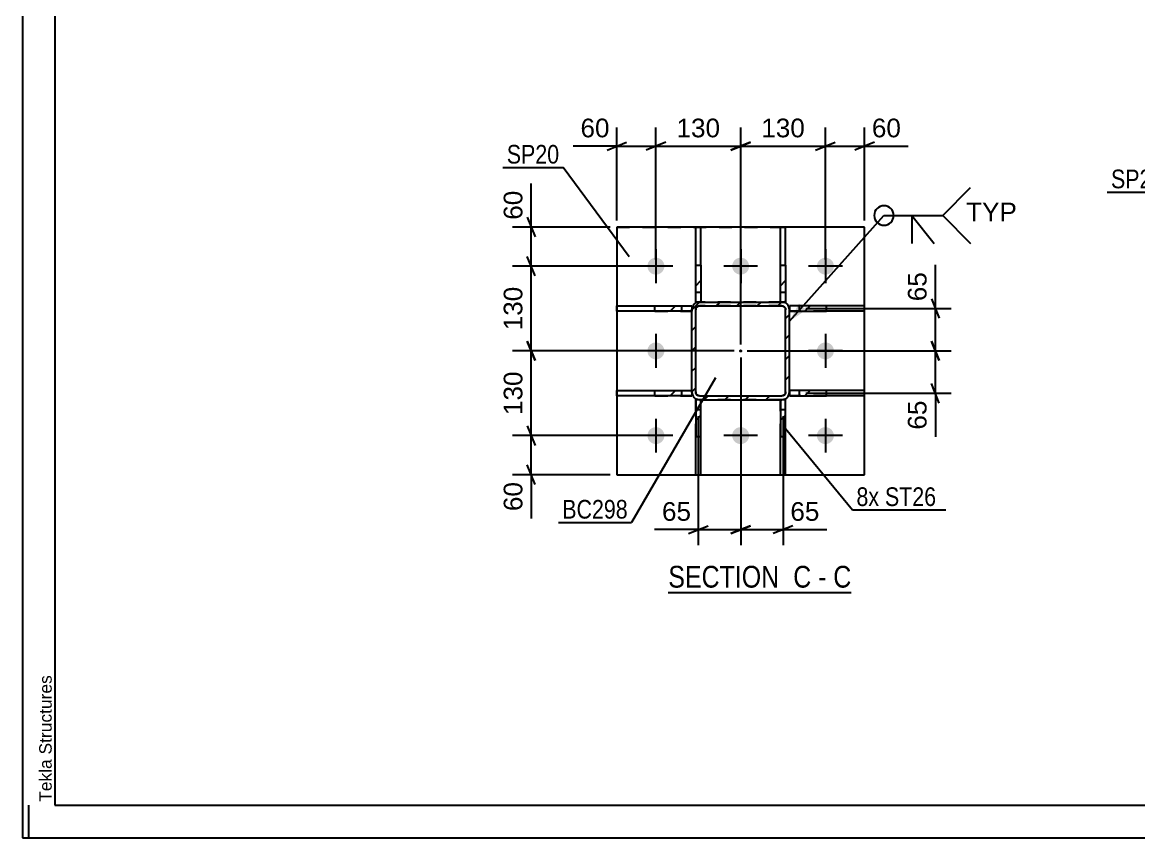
# Model space of a CAD drawing. Header units: millimetres. Extents: x -68 to 773, y -404 to 190.
# Drawn here: x -67.7 to 103.6, y -404.4 to -279.3 of the extents above; entities that cross this region are included whole.
import ezdxf

# ---------------------------------------------------------------- set-up
doc = ezdxf.new("R2010")
doc.units = ezdxf.units.MM
doc.linetypes.add('DXK_LINE_DOT2', pattern=[3.9198, 1.9599, -1.9599])
doc.linetypes.add('DXK_LINE_DOT3', pattern=[5.9187, 2.979, -0.9799, 0.9799, -0.9799])
doc.styles.add('Arial', font='ARIAL.TTF', dxfattribs={"height": 0.2})
doc.styles.add('Arial Narrow', font='ARIALN.TTF', dxfattribs={"height": 0.2})

# ---------------------------------------------------------------- blocks, each defined once
blk = doc.blocks.new('Unknown-318892922-1115')
at = {"color": 5, "linetype": 'Continuous'}
for p, q in [((-67.65, 189.64), (-67.65, -404.36)), ((-62.65, 184.64), (-62.65, -399.36)), ((-66.65, -404.36), (-66.65, -399.36)), ((-62.65, -399.36), (768.35, -399.36)), ((-67.65, -404.36), (773.35, -404.36))]:
    blk.add_line(p, q, dxfattribs=at)
at = {"color": 174, "linetype": 'Continuous', "style": 'Arial'}
blk.add_text('Tekla Structures', height=1.9102, rotation=90, dxfattribs=at).set_placement((-63.15, -398.86))
blk = doc.blocks.new('Unknown-318892922-16 - 1790')
at = {"color": 6, "linetype": 'Continuous'}
blk.add_line((31.42, -366.74), (59.49, -366.74), dxfattribs=at)
at = {"color": 0, "linetype": 'Continuous'}
for points in [[(49.53, -365.99), (49.53, -362.49), (31.42, -362.49), (31.42, -365.99)], [(53.35, -365.99), (53.35, -362.49), (50.58, -362.49), (50.58, -365.99)], [(55.67, -365.99), (55.67, -362.49), (54.4, -362.49), (54.4, -365.99)], [(59.49, -365.99), (59.49, -362.49), (56.72, -362.49), (56.72, -365.99)]]:
    blk.add_wipeout(points, dxfattribs=at)
at = {"color": 7, "linetype": 'Continuous', "style": 'Arial Narrow'}
for s, p in [('SECTION ', (31.42, -365.99)), ('C', (50.58, -365.99)), ('C', (56.72, -365.99)), ('-', (54.4, -365.99))]:
    blk.add_text(s, height=3.34, dxfattribs=at).set_placement(p)
blk = doc.blocks.new('Part-318892922-1832 - 1790')
at = {"linetype": 'Continuous'}
h = blk.add_hatch(dxfattribs=at)
h.set_pattern_fill('', scale=0.7, style=0, pattern_type=0)
h.set_pattern_definition([(45, (48.6192, -337.1744), (-1.57154, 1.57154), [])])
h.paths.add_polyline_path([(49.42, -337.17), (48.62, -337.17), (48.62, -342.83), (49.42, -342.83)])
at = {"color": 7, "linetype": 'DXK_LINE_DOT2'}
for p, q in [((48.62, -342.83), (48.62, -337.17)), ((49.42, -337.17), (48.62, -337.17)), ((49.42, -342.83), (49.42, -337.17)), ((48.62, -338.67), (49.42, -338.67))]:
    blk.add_line(p, q, dxfattribs=at)
at = {"color": 2, "linetype": 'Continuous'}
for p, q in [((49.42, -337.17), (48.62, -337.17)), ((48.62, -337.17), (48.62, -342.83)), ((49.42, -342.83), (49.42, -337.17)), ((48.62, -348.67), (48.62, -342.83)), ((48.62, -342.83), (49.42, -342.83)), ((49.42, -348.67), (49.42, -342.83)), ((48.62, -348.67), (49.42, -348.67))]:
    blk.add_line(p, q, dxfattribs=at)
blk = doc.blocks.new('Part-318892922-1816 - 1790')
at = {"linetype": 'Continuous'}
h = blk.add_hatch(dxfattribs=at)
h.set_pattern_fill('', scale=0.7, style=0, pattern_type=0)
h.set_pattern_definition([(45, (35.6197, -337.1744), (-1.57154, 1.57154), [])])
h.paths.add_polyline_path([(36.42, -337.17), (35.62, -337.17), (35.62, -342.83), (36.42, -342.83)])
at = {"color": 7, "linetype": 'DXK_LINE_DOT2'}
for p, q in [((35.62, -342.83), (35.62, -337.17)), ((36.42, -337.17), (35.62, -337.17)), ((36.42, -342.83), (36.42, -337.17)), ((35.62, -338.67), (36.42, -338.67))]:
    blk.add_line(p, q, dxfattribs=at)
at = {"color": 2, "linetype": 'Continuous'}
for p, q in [((36.42, -337.17), (35.62, -337.17)), ((35.62, -337.17), (35.62, -342.83)), ((36.42, -342.83), (36.42, -337.17)), ((35.62, -348.67), (35.62, -342.83)), ((35.62, -342.83), (36.42, -342.83)), ((36.42, -348.67), (36.42, -342.83)), ((35.62, -348.67), (36.42, -348.67))]:
    blk.add_line(p, q, dxfattribs=at)
blk = doc.blocks.new('Part-318892922-1838 - 1790')
at = {"linetype": 'Continuous'}
h = blk.add_hatch(dxfattribs=at)
h.set_pattern_fill('', scale=0.7, style=0, pattern_type=0)
h.set_pattern_definition([(45, (48.6192, -316.521), (-1.57154, 1.57154), [])])
h.paths.add_polyline_path([(49.42, -316.52), (48.62, -316.52), (48.62, -322.17), (49.42, -322.17)])
at = {"color": 2, "linetype": 'Continuous'}
for p, q in [((48.62, -310.67), (49.42, -310.67)), ((48.62, -316.52), (48.62, -310.67)), ((49.42, -316.52), (49.42, -310.67)), ((48.62, -322.17), (48.62, -316.52)), ((48.62, -316.52), (49.42, -316.52)), ((49.42, -316.52), (49.42, -322.17)), ((49.42, -322.17), (48.62, -322.17))]:
    blk.add_line(p, q, dxfattribs=at)
at = {"color": 7, "linetype": 'DXK_LINE_DOT2'}
for p, q in [((48.62, -322.17), (48.62, -316.52)), ((49.42, -316.52), (49.42, -322.17)), ((48.62, -320.67), (49.42, -320.67)), ((49.42, -322.17), (48.62, -322.17))]:
    blk.add_line(p, q, dxfattribs=at)
blk = doc.blocks.new('Part-318892922-1822 - 1790')
at = {"linetype": 'Continuous'}
h = blk.add_hatch(dxfattribs=at)
h.set_pattern_fill('', scale=0.7, style=0, pattern_type=0)
h.set_pattern_definition([(45, (35.6197, -316.521), (-1.57154, 1.57154), [])])
h.paths.add_polyline_path([(36.42, -316.52), (35.62, -316.52), (35.62, -322.17), (36.42, -322.17)])
at = {"color": 2, "linetype": 'Continuous'}
for p, q in [((35.62, -310.67), (36.42, -310.67)), ((35.62, -316.52), (35.62, -310.67)), ((36.42, -316.52), (36.42, -310.67)), ((35.62, -322.17), (35.62, -316.52)), ((35.62, -316.52), (36.42, -316.52)), ((36.42, -316.52), (36.42, -322.17)), ((36.42, -322.17), (35.62, -322.17))]:
    blk.add_line(p, q, dxfattribs=at)
at = {"color": 7, "linetype": 'DXK_LINE_DOT2'}
for p, q in [((35.62, -322.17), (35.62, -316.52)), ((36.42, -316.52), (36.42, -322.17)), ((35.62, -320.67), (36.42, -320.67)), ((36.42, -322.17), (35.62, -322.17))]:
    blk.add_line(p, q, dxfattribs=at)
blk = doc.blocks.new('Part-318892922-1948 - 1790')
at = {"linetype": 'Continuous'}
h = blk.add_hatch(dxfattribs=at)
h.set_pattern_fill('', scale=0.7, style=0, pattern_type=0)
h.set_pattern_definition([(45, (50.0194, -335.7744), (-1.57154, 1.57154), [])])
h.paths.add_polyline_path([(55.67, -335.77), (50.02, -335.77), (50.02, -336.57), (55.67, -336.57)])
at = {"color": 7, "linetype": 'DXK_LINE_DOT2'}
for p, q in [((50.02, -336.57), (50.02, -335.77)), ((55.67, -335.77), (50.02, -335.77)), ((55.67, -336.57), (50.02, -336.57)), ((51.52, -336.57), (51.52, -335.77))]:
    blk.add_line(p, q, dxfattribs=at)
at = {"color": 2, "linetype": 'Continuous'}
for p, q in [((55.67, -335.77), (50.02, -335.77)), ((50.02, -335.77), (50.02, -336.57)), ((50.02, -336.57), (55.67, -336.57)), ((61.52, -335.77), (55.67, -335.77)), ((55.67, -336.57), (55.67, -335.77)), ((61.52, -336.57), (55.67, -336.57)), ((61.52, -336.57), (61.52, -335.77))]:
    blk.add_line(p, q, dxfattribs=at)
blk = doc.blocks.new('Bolt-318892922-1924 - 1790')
at = {"linetype": 'Continuous'}
for points in [[(30.82, -316.67, -1), (28.22, -316.67, -1)], [(43.82, -316.67, -1), (41.22, -316.67, -1)], [(56.82, -316.67, -1), (54.22, -316.67, -1)], [(30.82, -329.67, -1), (28.22, -329.67, -1)], [(56.82, -329.67, -1), (54.22, -329.67, -1)], [(30.82, -342.67, -1), (28.22, -342.67, -1)], [(43.82, -342.67, -1), (41.22, -342.67, -1)], [(56.82, -342.67, -1), (54.22, -342.67, -1)]]:
    blk.add_hatch(color=1, dxfattribs=at).paths.add_polyline_path(points)
at = {"color": 1, "linetype": 'Continuous'}
for p, q in [((29.52, -314.07), (29.52, -319.27)), ((42.52, -314.07), (42.52, -319.27)), ((55.52, -314.07), (55.52, -319.27)), ((32.12, -316.67), (26.92, -316.67)), ((45.12, -316.67), (39.92, -316.67)), ((58.12, -316.67), (52.92, -316.67)), ((29.52, -327.07), (29.52, -332.27)), ((55.52, -327.07), (55.52, -332.27)), ((32.12, -329.67), (26.92, -329.67)), ((58.12, -329.67), (52.92, -329.67)), ((29.52, -340.07), (29.52, -345.27)), ((42.52, -340.07), (42.52, -345.27)), ((55.52, -340.07), (55.52, -345.27)), ((32.12, -342.67), (26.92, -342.67)), ((45.12, -342.67), (39.92, -342.67)), ((58.12, -342.67), (52.92, -342.67))]:
    blk.add_line(p, q, dxfattribs=at)
blk = doc.blocks.new('Part-318892922-1938 - 1790')
at = {"linetype": 'Continuous'}
h = blk.add_hatch(dxfattribs=at)
h.set_pattern_fill('', scale=0.7, style=0, pattern_type=0)
h.set_pattern_definition([(45, (29.3659, -335.7744), (-1.57154, 1.57154), [])])
h.paths.add_polyline_path([(35.02, -335.77), (29.37, -335.77), (29.37, -336.57), (35.02, -336.57)])
at = {"color": 2, "linetype": 'Continuous'}
for p, q in [((23.52, -335.77), (29.37, -335.77)), ((23.52, -336.57), (23.52, -335.77)), ((29.37, -336.57), (23.52, -336.57)), ((29.37, -335.77), (35.02, -335.77)), ((29.37, -336.57), (29.37, -335.77)), ((35.02, -336.57), (29.37, -336.57)), ((35.02, -335.77), (35.02, -336.57))]:
    blk.add_line(p, q, dxfattribs=at)
at = {"color": 7, "linetype": 'DXK_LINE_DOT2'}
for p, q in [((29.37, -335.77), (35.02, -335.77)), ((29.37, -336.57), (35.02, -336.57)), ((33.52, -336.57), (33.52, -335.77)), ((35.02, -335.77), (35.02, -336.57))]:
    blk.add_line(p, q, dxfattribs=at)
blk = doc.blocks.new('Part-318892922-1943 - 1790')
at = {"linetype": 'Continuous'}
h = blk.add_hatch(dxfattribs=at)
h.set_pattern_fill('', scale=0.7, style=0, pattern_type=0)
h.set_pattern_definition([(45, (29.3659, -322.7744), (-1.57154, 1.57154), [])])
h.paths.add_polyline_path([(35.02, -322.77), (29.37, -322.77), (29.37, -323.57), (35.02, -323.57)])
at = {"color": 2, "linetype": 'Continuous'}
for p, q in [((23.52, -322.77), (29.37, -322.77)), ((23.52, -323.57), (23.52, -322.77)), ((29.37, -323.57), (23.52, -323.57)), ((29.37, -322.77), (35.02, -322.77)), ((29.37, -323.57), (29.37, -322.77)), ((35.02, -323.57), (29.37, -323.57)), ((35.02, -322.77), (35.02, -323.57))]:
    blk.add_line(p, q, dxfattribs=at)
at = {"color": 7, "linetype": 'DXK_LINE_DOT2'}
for p, q in [((29.37, -322.77), (35.02, -322.77)), ((29.37, -323.57), (35.02, -323.57)), ((33.52, -323.57), (33.52, -322.77)), ((35.02, -322.77), (35.02, -323.57))]:
    blk.add_line(p, q, dxfattribs=at)
blk = doc.blocks.new('Part-318892922-1953 - 1790')
at = {"linetype": 'Continuous'}
h = blk.add_hatch(dxfattribs=at)
h.set_pattern_fill('', scale=0.7, style=0, pattern_type=0)
h.set_pattern_definition([(45, (50.0194, -322.7744), (-1.57154, 1.57154), [])])
h.paths.add_polyline_path([(55.67, -322.77), (50.02, -322.77), (50.02, -323.57), (55.67, -323.57)])
at = {"color": 7, "linetype": 'DXK_LINE_DOT2'}
for p, q in [((50.02, -323.57), (50.02, -322.77)), ((55.67, -322.77), (50.02, -322.77)), ((55.67, -323.57), (50.02, -323.57)), ((51.52, -323.57), (51.52, -322.77))]:
    blk.add_line(p, q, dxfattribs=at)
at = {"color": 2, "linetype": 'Continuous'}
for p, q in [((55.67, -322.77), (50.02, -322.77)), ((50.02, -322.77), (50.02, -323.57)), ((50.02, -323.57), (55.67, -323.57)), ((61.52, -322.77), (55.67, -322.77)), ((55.67, -323.57), (55.67, -322.77)), ((61.52, -323.57), (55.67, -323.57)), ((61.52, -323.57), (61.52, -322.77))]:
    blk.add_line(p, q, dxfattribs=at)
blk = doc.blocks.new('Part-318892922-1958 - 1790')
at = {"color": 2, "linetype": 'Continuous'}
for p, q in [((23.52, -310.67), (23.52, -348.67)), ((61.52, -310.67), (23.52, -310.67)), ((61.52, -348.67), (61.52, -310.67)), ((23.52, -348.67), (61.52, -348.67))]:
    blk.add_line(p, q, dxfattribs=at)
at = {"color": 7, "linetype": 'DXK_LINE_DOT2'}
for p, q in [((23.52, -310.67), (48.62, -310.67)), ((23.52, -348.67), (36.42, -348.67))]:
    blk.add_line(p, q, dxfattribs=at)
blk = doc.blocks.new('Part-318892922-1985 - 1790')
at = {"linetype": 'Continuous'}
h = blk.add_hatch(dxfattribs=at)
h.set_pattern_fill('', scale=0.7, style=0, pattern_type=0)
h.set_pattern_definition([(45, (36.219, -322.1744), (-1.57154, 1.57154), [])])
h.paths.add_polyline_path([(48.82, -322.17), (36.22, -322.17), (35.76, -322.27), (35.37, -322.53), (35.11, -322.92), (35.02, -323.37), (35.02, -335.97), (35.11, -336.43), (35.37, -336.82), (35.76, -337.08), (36.22, -337.17), (48.82, -337.17), (49.28, -337.08), (49.67, -336.82), (49.93, -336.43), (50.02, -335.97), (50.02, -323.37), (49.93, -322.92), (49.67, -322.53), (49.28, -322.27)])
h.paths.add_polyline_path([(49.37, -323.14), (49.42, -323.37), (49.42, -335.97), (49.37, -336.2), (49.24, -336.4), (49.05, -336.53), (48.82, -336.57), (36.22, -336.57), (35.99, -336.53), (35.79, -336.4), (35.66, -336.2), (35.62, -335.97), (35.62, -323.37), (35.66, -323.14), (35.79, -322.95), (35.99, -322.82), (36.22, -322.77), (48.82, -322.77), (49.05, -322.82), (49.24, -322.95)])
blk.add_hatch(color=246, dxfattribs=at).paths.add_polyline_path([(42.52, -329.77, -1), (42.52, -329.57, -1)])
at = {"color": 7, "linetype": 'DXK_LINE_DOT2'}
for p, q in [((35.02, -323.37), (35.11, -322.92)), ((35.02, -335.97), (35.02, -323.37)), ((35.66, -323.14), (35.62, -323.37)), ((35.62, -335.97), (35.62, -323.37)), ((35.79, -322.95), (35.66, -323.14)), ((35.76, -322.27), (36.22, -322.17)), ((35.99, -322.82), (35.79, -322.95)), ((36.22, -322.77), (35.99, -322.82)), ((48.82, -322.17), (36.22, -322.17)), ((48.82, -322.77), (36.22, -322.77)), ((48.82, -322.17), (49.28, -322.27)), ((49.05, -322.82), (48.82, -322.77)), ((49.24, -322.95), (49.05, -322.82)), ((49.37, -323.14), (49.24, -322.95)), ((49.42, -323.37), (49.37, -323.14)), ((49.42, -335.97), (49.42, -323.37)), ((49.93, -322.92), (50.02, -323.37)), ((50.02, -335.97), (50.02, -323.37)), ((35.11, -336.43), (35.02, -335.97)), ((35.62, -335.97), (35.66, -336.2)), ((35.66, -336.2), (35.79, -336.4)), ((36.22, -337.17), (35.76, -337.08)), ((35.79, -336.4), (35.99, -336.53)), ((35.99, -336.53), (36.22, -336.57)), ((36.22, -336.57), (48.82, -336.57)), ((48.82, -337.17), (36.22, -337.17)), ((48.82, -336.57), (49.05, -336.53)), ((49.28, -337.08), (48.82, -337.17)), ((49.05, -336.53), (49.24, -336.4)), ((49.24, -336.4), (49.37, -336.2)), ((49.37, -336.2), (49.42, -335.97)), ((50.02, -335.97), (49.93, -336.43))]:
    blk.add_line(p, q, dxfattribs=at)
at = {"color": 2, "linetype": 'Continuous'}
for p, q in [((35.11, -322.92), (35.02, -323.37)), ((35.02, -335.97), (35.02, -323.37)), ((35.62, -323.37), (35.66, -323.14)), ((35.62, -335.97), (35.62, -323.37)), ((35.66, -323.14), (35.79, -322.95)), ((36.22, -322.17), (35.76, -322.27)), ((35.79, -322.95), (35.99, -322.82)), ((35.99, -322.82), (36.22, -322.77)), ((36.22, -322.17), (48.82, -322.17)), ((36.22, -322.77), (48.82, -322.77)), ((49.28, -322.27), (48.82, -322.17)), ((48.82, -322.77), (49.05, -322.82)), ((49.05, -322.82), (49.24, -322.95)), ((49.24, -322.95), (49.37, -323.14)), ((49.37, -323.14), (49.42, -323.37)), ((49.42, -335.97), (49.42, -323.37)), ((50.02, -323.37), (49.93, -322.92)), ((50.02, -335.97), (50.02, -323.37)), ((35.02, -335.97), (35.11, -336.43)), ((35.66, -336.2), (35.62, -335.97)), ((35.79, -336.4), (35.66, -336.2)), ((35.76, -337.08), (36.22, -337.17)), ((35.99, -336.53), (35.79, -336.4)), ((36.22, -336.57), (35.99, -336.53)), ((36.22, -336.57), (48.82, -336.57)), ((36.22, -337.17), (48.82, -337.17)), ((49.05, -336.53), (48.82, -336.57)), ((48.82, -337.17), (49.28, -337.08)), ((49.24, -336.4), (49.05, -336.53)), ((49.37, -336.2), (49.24, -336.4)), ((49.42, -335.97), (49.37, -336.2)), ((49.93, -336.43), (50.02, -335.97))]:
    blk.add_line(p, q, dxfattribs=at)
at = {"color": 7, "linetype": 'DXK_LINE_DOT3'}
blk.add_line((42.52, -329.67), (42.52, -329.67), dxfattribs=at)
at = {"color": 246, "linetype": 'DXK_LINE_DOT2'}
blk.add_line((42.52, -329.67), (42.52, -329.67), dxfattribs=at)
at = {"color": 246, "linetype": 'Continuous'}
blk.add_circle((42.52, -329.67), 0.1, dxfattribs=at)
at = {"color": 7, "linetype": 'DXK_LINE_DOT2'}
for centre, start, end in [((36.22, -323.37), 112.5, 157.5), ((48.82, -323.37), 22.5, 67.5), ((36.22, -335.97), 202.5, 247.5), ((48.82, -335.97), 292.5, 337.5)]:
    blk.add_arc(centre, 1.2, start, end, dxfattribs=at)
at = {"color": 2, "linetype": 'Continuous'}
for centre, start, end in [((36.22, -323.37), 112.5, 157.5), ((48.82, -323.37), 22.5, 67.5), ((36.22, -335.97), 202.5, 247.5), ((48.82, -335.97), 292.5, 337.5)]:
    blk.add_arc(centre, 1.2, start, end, dxfattribs=at)
blk = doc.blocks.new('StraightDimension-318892922-2157 - 1790')
at = {"color": 7, "linetype": 'Continuous'}
for p, q in [((9.79, -309.17), (10.99, -312.17)), ((22.52, -310.67), (7.54, -310.67)), ((10.39, -316.67), (10.39, -310.67)), ((28.52, -316.67), (7.54, -316.67)), ((10.99, -318.17), (9.79, -315.17))]:
    blk.add_line(p, q, dxfattribs=at)
at = {"color": 0}
blk.add_wipeout([(9.64, -304.5), (5.44, -304.5), (5.44, -310.15), (9.64, -310.15)], dxfattribs=at)
at = {"color": 7, "linetype": 'Continuous'}
blk.add_line((10.39, -310.67), (10.39, -303.98), dxfattribs=at)
blk.add_line((10.39, -310.67), (10.39, -303.98), dxfattribs=at)
at = {"color": 3, "style": 'Arial'}
blk.add_text('60', height=2.865, rotation=90.0002, dxfattribs=at).set_placement((9.04, -309.55))
blk = doc.blocks.new('StraightDimension-318892922-2143 - 1790')
at = {"color": 7, "linetype": 'Continuous'}
for p, q in [((42.52, -330.67), (42.52, -359.49)), ((36.02, -339.67), (36.02, -359.49)), ((34.52, -357.69), (37.52, -356.49)), ((36.02, -357.09), (42.52, -357.09)), ((44.02, -356.49), (41.02, -357.69))]:
    blk.add_line(p, q, dxfattribs=at)
at = {"color": 0}
blk.add_wipeout([(35.49, -356.34), (35.49, -352.14), (29.85, -352.14), (29.85, -356.34)], dxfattribs=at)
at = {"color": 7, "linetype": 'Continuous'}
blk.add_line((36.02, -357.09), (29.32, -357.09), dxfattribs=at)
blk.add_line((36.02, -357.09), (29.32, -357.09), dxfattribs=at)
at = {"color": 3, "style": 'Arial'}
blk.add_text('65', height=2.865, dxfattribs=at).set_placement((30.45, -355.74))
blk = doc.blocks.new('StraightDimension-318892922-2167 - 1790')
at = {"color": 7, "linetype": 'Continuous'}
for p, q in [((28.52, -316.67), (7.54, -316.67)), ((10.99, -318.17), (9.79, -315.17)), ((10.39, -329.67), (10.39, -316.67)), ((9.79, -328.17), (10.99, -331.17)), ((41.52, -329.67), (7.54, -329.67))]:
    blk.add_line(p, q, dxfattribs=at)
at = {"color": 0}
blk.add_wipeout([(9.64, -319.24), (5.44, -319.24), (5.44, -327.11), (9.64, -327.11)], dxfattribs=at)
at = {"color": 3, "style": 'Arial'}
blk.add_text('130', height=2.865, rotation=90.0002, dxfattribs=at).set_placement((9.04, -326.51))
blk = doc.blocks.new('StraightDimension-318892922-2103 - 1790')
at = {"color": 7, "linetype": 'Continuous'}
for p, q in [((71.78, -328.17), (72.98, -331.17)), ((43.52, -329.67), (74.78, -329.67)), ((72.38, -336.17), (72.38, -329.67)), ((72.98, -337.67), (71.78, -334.67)), ((52.52, -336.17), (74.78, -336.17))]:
    blk.add_line(p, q, dxfattribs=at)
at = {"color": 0}
blk.add_wipeout([(71.63, -336.7), (67.43, -336.7), (67.43, -342.35), (71.63, -342.35)], dxfattribs=at)
at = {"color": 7, "linetype": 'Continuous'}
blk.add_line((72.38, -336.17), (72.38, -342.87), dxfattribs=at)
blk.add_line((72.38, -336.17), (72.38, -342.87), dxfattribs=at)
at = {"color": 3, "style": 'Arial'}
blk.add_text('65', height=2.865, rotation=90.0002, dxfattribs=at).set_placement((71.03, -341.75))
blk = doc.blocks.new('StraightDimension-318892922-2116 - 1790')
at = {"color": 7, "linetype": 'Continuous'}
for p, q in [((71.78, -321.67), (72.98, -324.67)), ((52.52, -323.17), (74.78, -323.17)), ((72.38, -329.67), (72.38, -323.17)), ((72.98, -331.17), (71.78, -328.17)), ((43.52, -329.67), (74.78, -329.67))]:
    blk.add_line(p, q, dxfattribs=at)
at = {"color": 0}
blk.add_wipeout([(71.63, -317), (67.43, -317), (67.43, -322.65), (71.63, -322.65)], dxfattribs=at)
at = {"color": 7, "linetype": 'Continuous'}
blk.add_line((72.38, -323.17), (72.38, -316.48), dxfattribs=at)
blk.add_line((72.38, -323.17), (72.38, -316.48), dxfattribs=at)
at = {"color": 3, "style": 'Arial'}
blk.add_text('65', height=2.865, rotation=90.0002, dxfattribs=at).set_placement((71.03, -322.05))
blk = doc.blocks.new('StraightDimension-318892922-2130 - 1790')
at = {"color": 7, "linetype": 'Continuous'}
for p, q in [((42.52, -330.67), (42.52, -359.49)), ((49.02, -339.67), (49.02, -359.49)), ((41.02, -357.69), (44.02, -356.49)), ((42.52, -357.09), (49.02, -357.09)), ((50.52, -356.49), (47.52, -357.69))]:
    blk.add_line(p, q, dxfattribs=at)
at = {"color": 0}
blk.add_wipeout([(55.19, -356.34), (55.19, -352.14), (49.54, -352.14), (49.54, -356.34)], dxfattribs=at)
at = {"color": 7, "linetype": 'Continuous'}
blk.add_line((49.02, -357.09), (55.72, -357.09), dxfattribs=at)
blk.add_line((49.02, -357.09), (55.72, -357.09), dxfattribs=at)
at = {"color": 3, "style": 'Arial'}
blk.add_text('65', height=2.865, dxfattribs=at).set_placement((50.14, -355.74))
blk = doc.blocks.new('StraightDimension-318892922-2184 - 1790')
at = {"color": 7, "linetype": 'Continuous'}
for p, q in [((10.99, -331.17), (9.79, -328.17)), ((41.52, -329.67), (7.54, -329.67)), ((10.39, -342.67), (10.39, -329.67)), ((9.79, -341.17), (10.99, -344.17)), ((28.52, -342.67), (7.54, -342.67))]:
    blk.add_line(p, q, dxfattribs=at)
at = {"color": 0}
blk.add_wipeout([(9.64, -332.24), (5.44, -332.24), (5.44, -340.11), (9.64, -340.11)], dxfattribs=at)
at = {"color": 3, "style": 'Arial'}
blk.add_text('130', height=2.865, rotation=90.0002, dxfattribs=at).set_placement((9.04, -339.51))
blk = doc.blocks.new('StraightDimension-318892922-2201 - 1790')
at = {"color": 7, "linetype": 'Continuous'}
for p, q in [((9.79, -341.17), (10.99, -344.17)), ((28.52, -342.67), (7.54, -342.67)), ((10.39, -348.67), (10.39, -342.67)), ((10.99, -350.17), (9.79, -347.17)), ((22.52, -348.67), (7.54, -348.67))]:
    blk.add_line(p, q, dxfattribs=at)
at = {"color": 0}
blk.add_wipeout([(9.64, -349.2), (5.44, -349.2), (5.44, -354.85), (9.64, -354.85)], dxfattribs=at)
at = {"color": 7, "linetype": 'Continuous'}
blk.add_line((10.39, -348.67), (10.39, -355.37), dxfattribs=at)
blk.add_line((10.39, -348.67), (10.39, -355.37), dxfattribs=at)
at = {"color": 3, "style": 'Arial'}
blk.add_text('60', height=2.865, rotation=90.0002, dxfattribs=at).set_placement((9.04, -354.25))
blk = doc.blocks.new('StraightDimension-318892922-2212 - 1790')
at = {"color": 7, "linetype": 'Continuous'}
for p, q in [((23.52, -309.67), (23.52, -295.4)), ((29.52, -315.67), (29.52, -295.4)), ((22.02, -298.85), (25.02, -297.65)), ((31.02, -297.65), (28.02, -298.85)), ((23.52, -298.25), (29.52, -298.25))]:
    blk.add_line(p, q, dxfattribs=at)
at = {"color": 0}
blk.add_wipeout([(22.99, -297.5), (22.99, -293.3), (17.35, -293.3), (17.35, -297.5)], dxfattribs=at)
at = {"color": 7, "linetype": 'Continuous'}
blk.add_line((23.52, -298.25), (16.82, -298.25), dxfattribs=at)
blk.add_line((23.52, -298.25), (16.82, -298.25), dxfattribs=at)
at = {"color": 3, "style": 'Arial'}
blk.add_text('60', height=2.865, dxfattribs=at).set_placement((17.95, -296.9))
blk = doc.blocks.new('StraightDimension-318892922-2222 - 1790')
at = {"color": 7, "linetype": 'Continuous'}
for p, q in [((29.52, -315.67), (29.52, -295.4)), ((42.52, -328.67), (42.52, -295.4)), ((31.02, -297.65), (28.02, -298.85)), ((41.02, -298.85), (44.02, -297.65)), ((29.52, -298.25), (42.52, -298.25))]:
    blk.add_line(p, q, dxfattribs=at)
at = {"color": 0}
blk.add_wipeout([(39.95, -297.5), (39.95, -293.3), (32.08, -293.3), (32.08, -297.5)], dxfattribs=at)
at = {"color": 3, "style": 'Arial'}
blk.add_text('130', height=2.865, dxfattribs=at).set_placement((32.68, -296.9))
blk = doc.blocks.new('StraightDimension-318892922-2239 - 1790')
at = {"color": 7, "linetype": 'Continuous'}
for p, q in [((42.52, -328.67), (42.52, -295.4)), ((55.52, -315.67), (55.52, -295.4)), ((44.02, -297.65), (41.02, -298.85)), ((54.02, -298.85), (57.02, -297.65)), ((42.52, -298.25), (55.52, -298.25))]:
    blk.add_line(p, q, dxfattribs=at)
at = {"color": 0}
blk.add_wipeout([(52.95, -297.5), (52.95, -293.3), (45.08, -293.3), (45.08, -297.5)], dxfattribs=at)
at = {"color": 3, "style": 'Arial'}
blk.add_text('130', height=2.865, dxfattribs=at).set_placement((45.68, -296.9))
blk = doc.blocks.new('StraightDimension-318892922-2256 - 1790')
at = {"color": 7, "linetype": 'Continuous'}
for p, q in [((55.52, -315.67), (55.52, -295.4)), ((61.52, -309.67), (61.52, -295.4)), ((54.02, -298.85), (57.02, -297.65)), ((63.02, -297.65), (60.02, -298.85)), ((55.52, -298.25), (61.52, -298.25))]:
    blk.add_line(p, q, dxfattribs=at)
at = {"color": 0}
blk.add_wipeout([(67.69, -297.5), (67.69, -293.3), (62.04, -293.3), (62.04, -297.5)], dxfattribs=at)
at = {"color": 7, "linetype": 'Continuous'}
blk.add_line((61.52, -298.25), (68.22, -298.25), dxfattribs=at)
blk.add_line((61.52, -298.25), (68.22, -298.25), dxfattribs=at)
at = {"color": 3, "style": 'Arial'}
blk.add_text('60', height=2.865, dxfattribs=at).set_placement((62.64, -296.9))
blk = doc.blocks.new('Mark-318892922-7236 - 7232')
at = {"color": 0}
blk.add_wipeout([(107.36, -304.72), (107.36, -301.72), (99.32, -301.72), (99.32, -304.72)], dxfattribs=at)
blk.add_wipeout([(107.36, -304.72), (107.36, -301.72), (99.32, -301.72), (99.32, -304.72)], dxfattribs=at)
at = {"color": 30, "linetype": 'Continuous'}
for p in [(98.72, -305.32), (119.82, -321.37)]:
    blk.add_line(p, (107.96, -305.32), dxfattribs=at)
at = {"color": 3, "style": 'Arial Narrow'}
blk.add_text('SP20', height=2.863, dxfattribs=at).set_placement((99.32, -304.72))
blk = doc.blocks.new('Mark-318892922-1981 - 1790')
at = {"color": 0}
blk.add_wipeout([(25.2, -355.4), (25.2, -352.4), (15.16, -352.4), (15.16, -355.4)], dxfattribs=at)
blk.add_wipeout([(25.2, -355.4), (25.2, -352.4), (15.16, -352.4), (15.16, -355.4)], dxfattribs=at)
at = {"color": 30, "linetype": 'Continuous'}
for p in [(38.64, -333.78), (14.56, -356)]:
    blk.add_line(p, (25.8, -356), dxfattribs=at)
at = {"color": 3, "style": 'Arial Narrow'}
blk.add_text('BC298', height=2.863, dxfattribs=at).set_placement((15.16, -355.4))
blk = doc.blocks.new('Mark-318892922-1954 - 1790')
at = {"color": 0}
blk.add_wipeout([(14.69, -300.93), (14.69, -297.93), (6.65, -297.93), (6.65, -300.93)], dxfattribs=at)
blk.add_wipeout([(14.69, -300.93), (14.69, -297.93), (6.65, -297.93), (6.65, -300.93)], dxfattribs=at)
at = {"color": 30, "linetype": 'Continuous'}
for p in [(6.05, -301.53), (25.44, -315.22)]:
    blk.add_line(p, (15.29, -301.53), dxfattribs=at)
at = {"color": 3, "style": 'Arial Narrow'}
blk.add_text('SP20', height=2.863, dxfattribs=at).set_placement((6.65, -300.93))
blk = doc.blocks.new('WeldMark-318892922-2266 - 1790')
at = {"linetype": 'Continuous'}
blk.add_hatch(color=30, dxfattribs=at).paths.add_polyline_path([(52.58, -323.38), (50.02, -325.12), (51.46, -322.38)])
at = {"color": 30, "linetype": 'Continuous'}
for p, q in [((50.02, -325.12), (64.5, -308.89)), ((64.5, -308.89), (73.5, -308.89))]:
    blk.add_line(p, q, dxfattribs=at)
at = {"color": 3, "linetype": 'Continuous'}
for q in [(72.21, -313.17), (68.78, -313.17)]:
    blk.add_line((68.78, -308.89), q, dxfattribs=at)
for start, end in [(90, 270), (270, 90)]:
    blk.add_arc((64.5, -308.89), 1.5, start, end, dxfattribs=at)
at = {"color": 0, "linetype": 'Continuous'}
blk.add_wipeout([(84.87, -309.79), (84.87, -306.79), (77.1, -306.79), (77.1, -309.79)], dxfattribs=at)
blk.add_wipeout([(84.87, -309.79), (84.87, -306.79), (77.1, -306.79), (77.1, -309.79)], dxfattribs=at)
at = {"color": 3, "linetype": 'Continuous'}
for q in [(77.78, -304.6), (77.78, -313.17)]:
    blk.add_line((73.5, -308.89), q, dxfattribs=at)
at = {"color": 3, "linetype": 'Continuous', "style": 'Arial'}
blk.add_text('TYP', height=2.865, dxfattribs=at).set_placement((77.1, -309.79))
blk = doc.blocks.new('MarkSet-318892922-2302 - 1790')
at = {"color": 0}
for points in [[(63.75, -353.47), (63.75, -350.47), (60.28, -350.47), (60.28, -353.47)], [(72.51, -353.47), (72.51, -350.47), (64.65, -350.47), (64.65, -353.47)]]:
    blk.add_wipeout(points, dxfattribs=at)
for points in [[(63.75, -353.47), (63.75, -350.47), (60.28, -350.47), (60.28, -353.47)], [(72.51, -353.47), (72.51, -350.47), (64.65, -350.47), (64.65, -353.47)]]:
    blk.add_wipeout(points, dxfattribs=at)
at = {"color": 30, "linetype": 'Continuous'}
for p, q in [((49.42, -341.59), (59.68, -354.07)), ((59.68, -354.07), (74.01, -354.07))]:
    blk.add_line(p, q, dxfattribs=at)
at = {"color": 3, "style": 'Arial Narrow'}
for s, p in [('8x', (60.28, -353.47)), ('ST26', (64.65, -353.47))]:
    blk.add_text(s, height=2.863, dxfattribs=at).set_placement(p)

msp = doc.modelspace()

# ---------------------------------------------------------------- block references
for name in ['Unknown-318892922-1115', 'Part-318892922-1958 - 1790', 'Part-318892922-1822 - 1790', 'Part-318892922-1838 - 1790', 'Bolt-318892922-1924 - 1790', 'Part-318892922-1943 - 1790', 'Part-318892922-1985 - 1790', 'Part-318892922-1953 - 1790', 'Part-318892922-1938 - 1790', 'Part-318892922-1816 - 1790', 'Part-318892922-1832 - 1790', 'Part-318892922-1948 - 1790']:
    msp.add_blockref(name, (0, 0))

# ---------------------------------------------------------------- next in the draw order: block references
for name in ['Mark-318892922-7236 - 7232', 'StraightDimension-318892922-2157 - 1790', 'StraightDimension-318892922-2143 - 1790', 'Unknown-318892922-16 - 1790']:
    msp.add_blockref(name, (0, 0))

# ---------------------------------------------------------------- next in the draw order: block references
for name in ['StraightDimension-318892922-2167 - 1790', 'StraightDimension-318892922-2103 - 1790']:
    msp.add_blockref(name, (0, 0))

# ---------------------------------------------------------------- next in the draw order: block references
for name in ['StraightDimension-318892922-2212 - 1790', 'StraightDimension-318892922-2116 - 1790']:
    msp.add_blockref(name, (0, 0))

# ---------------------------------------------------------------- next in the draw order: block references
for name in ['Mark-318892922-1954 - 1790', 'StraightDimension-318892922-2130 - 1790']:
    msp.add_blockref(name, (0, 0))

# ---------------------------------------------------------------- next in the draw order: block references
for name in ['StraightDimension-318892922-2184 - 1790', 'MarkSet-318892922-2302 - 1790']:
    msp.add_blockref(name, (0, 0))

# ---------------------------------------------------------------- next in the draw order: block references
for name in ['StraightDimension-318892922-2222 - 1790', 'StraightDimension-318892922-2201 - 1790']:
    msp.add_blockref(name, (0, 0))

# ---------------------------------------------------------------- next in the draw order: block references
for name in ['StraightDimension-318892922-2239 - 1790', 'Mark-318892922-1981 - 1790']:
    msp.add_blockref(name, (0, 0))

# ---------------------------------------------------------------- next in the draw order: block references
msp.add_blockref('StraightDimension-318892922-2256 - 1790', (0, 0))

# ---------------------------------------------------------------- next in the draw order: block references
msp.add_blockref('WeldMark-318892922-2266 - 1790', (0, 0))

doc.saveas('drawing.dxf')
